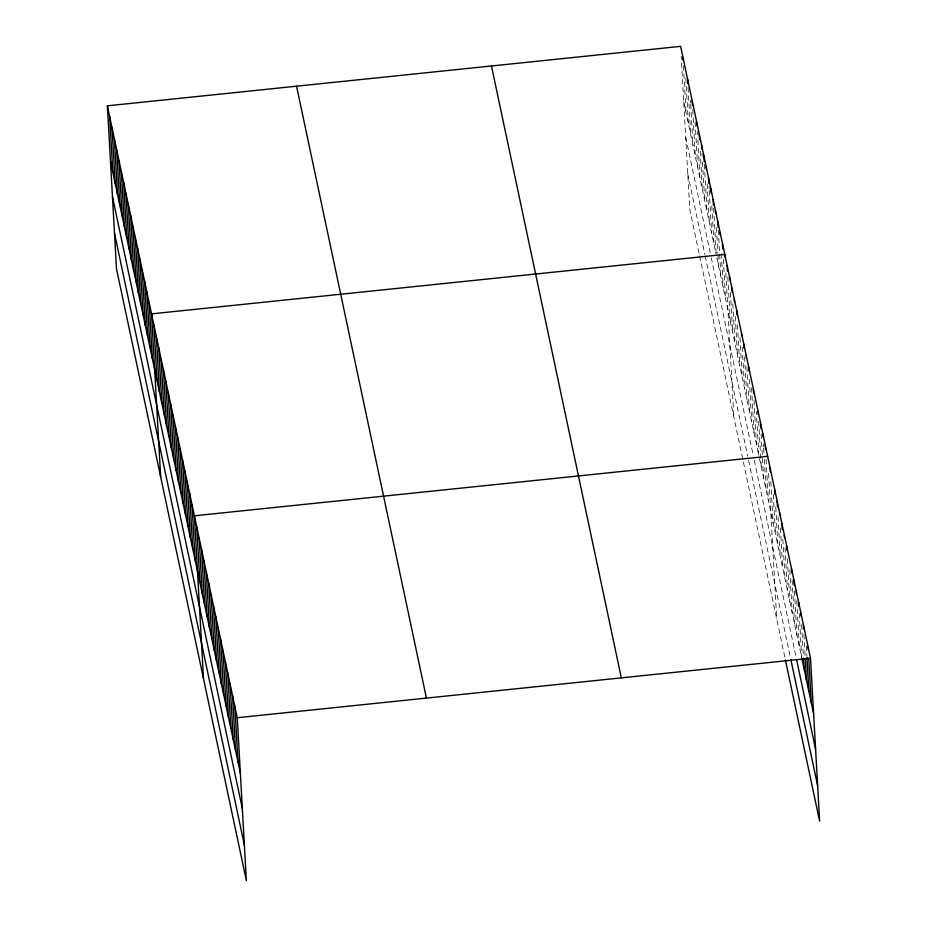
<?xml version="1.0" encoding="UTF-8"?>
<svg xmlns="http://www.w3.org/2000/svg" width="927" height="927" viewBox="0 0 927 927"><rect width="100%" height="100%" fill="white"/><g stroke="black" fill="none" stroke-linecap="round" stroke-linejoin="round"><path stroke-width="0.7" stroke-dasharray="4.63 3.48" d="M683.732 101.843L715.98 253.766M716.849 257.868L758.842 455.713L756.374 411.611M759.445 458.517L801.704 657.637L799.236 613.535M685.713 137.3L710.406 253.639M711.276 257.741L753.083 454.717M754.277 460.325L796.247 658.043M687.753 173.824L704.902 254.577M705.192 255.945L747.695 456.188M748.587 460.395L790.546 658.112M699.039 253.083L689.746 209.282L681.183 56.304M699.618 255.817L785.389 659.92M806.305 645.76L806.861 655.725M803.918 634.543L805.192 657.313M801.623 624.752L803.454 657.475M796.78 600.893L799.317 646.42M794.474 591.09L796.942 635.204M792.098 579.873L794.566 623.987M789.792 570.082L792.179 612.77M787.417 558.865L789.804 601.542M785.03 547.648L787.417 590.325M782.805 539.271L785.042 579.108M780.43 528.054L782.655 567.892M778.043 516.837L780.279 556.675M775.748 507.046L777.892 545.458M773.28 494.404L775.517 534.242M770.824 481.762L773.13 523.025M768.599 473.384L776.756 619.248M766.061 459.328L768.367 500.58M763.442 443.836L763.605 446.687M763.686 448.112L763.999 453.801M764.323 459.491L765.992 489.363M761.137 434.045L763.605 478.147M758.68 421.403L761.229 466.93M753.999 400.394L756.467 444.497M751.542 387.753L754.08 433.28M749.317 379.375L751.704 422.063M746.849 366.733L749.317 410.846M744.555 356.941L746.942 399.618M742.249 347.15L744.555 388.401M739.955 337.347L742.179 377.185M737.486 324.705L739.792 365.968M735.273 316.339L737.417 354.751M732.805 303.697L735.03 343.535M730.43 292.48L732.654 332.318M727.811 276.988L730.267 321.101M725.818 272.886L733.894 417.324M723.338 259.096L725.563 298.934M721.333 253.836L723.245 287.984M718.298 230.081L719.572 252.839M719.642 254.265L720.916 277.034M716.444 227.671L717.88 253.28M717.962 254.705L718.599 266.084M713.651 208.181L716.189 253.708M711.797 205.771L713.952 244.183M708.993 186.281L709.155 189.131M709.236 190.545L711.623 233.233M707.15 183.87L709.294 222.283M704.346 164.38L706.977 211.333M702.029 153.43L702.179 156.281M702.504 161.97L704.647 200.383M700.175 151.02L702.33 189.432M697.382 131.53L697.533 134.38M697.857 140.07L700.001 178.482M695.134 122.005L697.683 167.532M692.724 109.629L695.354 156.582M690.488 100.104L690.638 102.955M690.719 104.38L693.025 145.632M688.077 87.741L690.708 134.682M685.841 78.204L688.379 123.731M683.431 65.84L686.061 112.793"/><path stroke-width="1.39" d="M107.381 105.829L237.254 717.718L246.373 880.65L116.489 268.76L107.381 105.829L680.627 46.35L810.511 658.24L819.619 821.171L785.389 659.92M767.649 456.316L194.403 515.794L203.511 678.726M237.254 717.718L810.511 658.24M802.006 659.039L813.605 713.732M796.548 659.445L815.586 749.19M790.847 659.514L817.637 785.714M491.461 65.979L621.333 677.869M296.559 86.199L426.432 698.089M110.487 161.31L240.36 773.199M112.468 196.767L242.341 808.657M114.508 233.303L244.392 845.192M808.124 647.023L808.286 649.862M808.761 658.402L811.229 702.504M806.942 657.15L808.842 691.287M803.361 624.589L803.605 628.854M805.273 658.726L806.467 680.07M800.986 613.373L801.137 616.212M803.524 658.9L804.08 668.854M798.599 602.144L798.842 606.42M796.223 590.928L796.374 593.778M793.836 579.711L794.161 585.4M791.461 568.494L791.693 572.759M786.699 546.061L786.93 550.325M784.312 534.844L784.474 537.683M781.936 523.628L782.249 529.317M779.549 512.411L779.711 515.25M777.174 501.183L777.486 506.884M774.787 489.966L775.03 494.242M770.024 467.532L770.267 471.797M765.262 445.099L765.505 449.363M762.886 433.882L763.048 436.721M760.58 424.079L760.824 428.355M758.124 411.449L758.286 414.288M753.361 389.004L753.605 393.28M748.599 366.571L748.842 370.835M746.223 355.354L746.374 358.204M743.836 344.137L744.08 348.401M741.461 332.92L741.612 335.759M736.698 310.487L736.93 314.751M734.311 299.259L734.474 302.109M731.936 288.042L732.168 292.318M729.549 276.825L729.711 279.676M727.174 265.609L727.486 271.298M724.949 257.243L724.787 254.392L151.541 313.871L160.649 476.802M722.469 243.442L722.782 249.131M720.14 232.492L720.302 235.342M717.811 221.541L718.135 227.231M715.493 210.591L715.656 213.442M713.164 199.641L713.489 205.33M710.847 188.691L711.079 192.967M708.518 177.741L708.842 183.442M706.2 166.79L706.351 169.641M703.871 155.84L704.196 161.541M701.554 144.902L701.785 149.166M699.225 133.951L699.537 139.641M696.895 123.001L697.058 125.84M692.249 101.101L692.492 105.365M687.602 79.201L687.846 83.465M682.956 57.3L683.118 60.151M234.879 706.501L237.984 761.982M232.503 695.273L235.597 750.766M230.116 684.056L233.222 739.549M227.741 672.84L230.835 728.332M225.354 661.623L228.459 717.116M222.978 650.406L226.072 705.899M220.591 639.19L223.697 694.682M218.216 627.973L221.31 683.454M215.829 616.756L218.934 672.237M213.453 605.54L216.547 661.021M211.066 594.311L214.172 649.804M208.691 583.095L211.785 638.587M206.304 571.878L209.409 627.37M203.928 560.661L207.022 616.154M201.541 549.444L204.647 604.937M199.166 538.228L202.26 593.72M196.779 527.011L199.884 582.492M192.016 504.578L195.122 560.059M189.641 493.361L192.735 548.842M187.254 482.133L190.359 537.625M184.879 470.916L187.984 526.409M182.492 459.699L185.597 515.192M180.116 448.483L183.222 503.975M177.729 437.266L180.835 492.758M175.354 426.049L178.459 481.53M172.967 414.832L176.072 470.313M170.591 403.616L173.697 459.097M168.204 392.399L171.31 447.88M165.829 381.171L168.934 436.663M163.442 369.954L166.547 425.447M161.066 358.737L164.172 414.23M158.679 347.521L161.785 403.013M156.304 336.304L159.409 391.797M153.917 325.087L157.022 380.568M149.212 302.92L152.318 358.401M146.895 291.97L150 347.451M144.566 281.02L147.671 336.501M142.248 270.07L145.342 325.562M139.919 259.12L143.025 314.612M137.602 248.169L140.695 303.662M135.272 237.219L138.378 292.712M132.943 226.269L136.049 281.762M130.626 215.319L133.731 270.811M128.297 204.369L131.402 259.861M125.979 193.419L129.073 248.911M123.65 182.468L126.756 237.961M121.333 171.518L124.427 227.011M119.004 160.568L122.109 216.061M116.675 149.629L119.78 205.11M114.357 138.679L117.462 194.16M112.028 127.729L115.133 183.21M109.71 116.779L112.804 172.26"/></g></svg>
